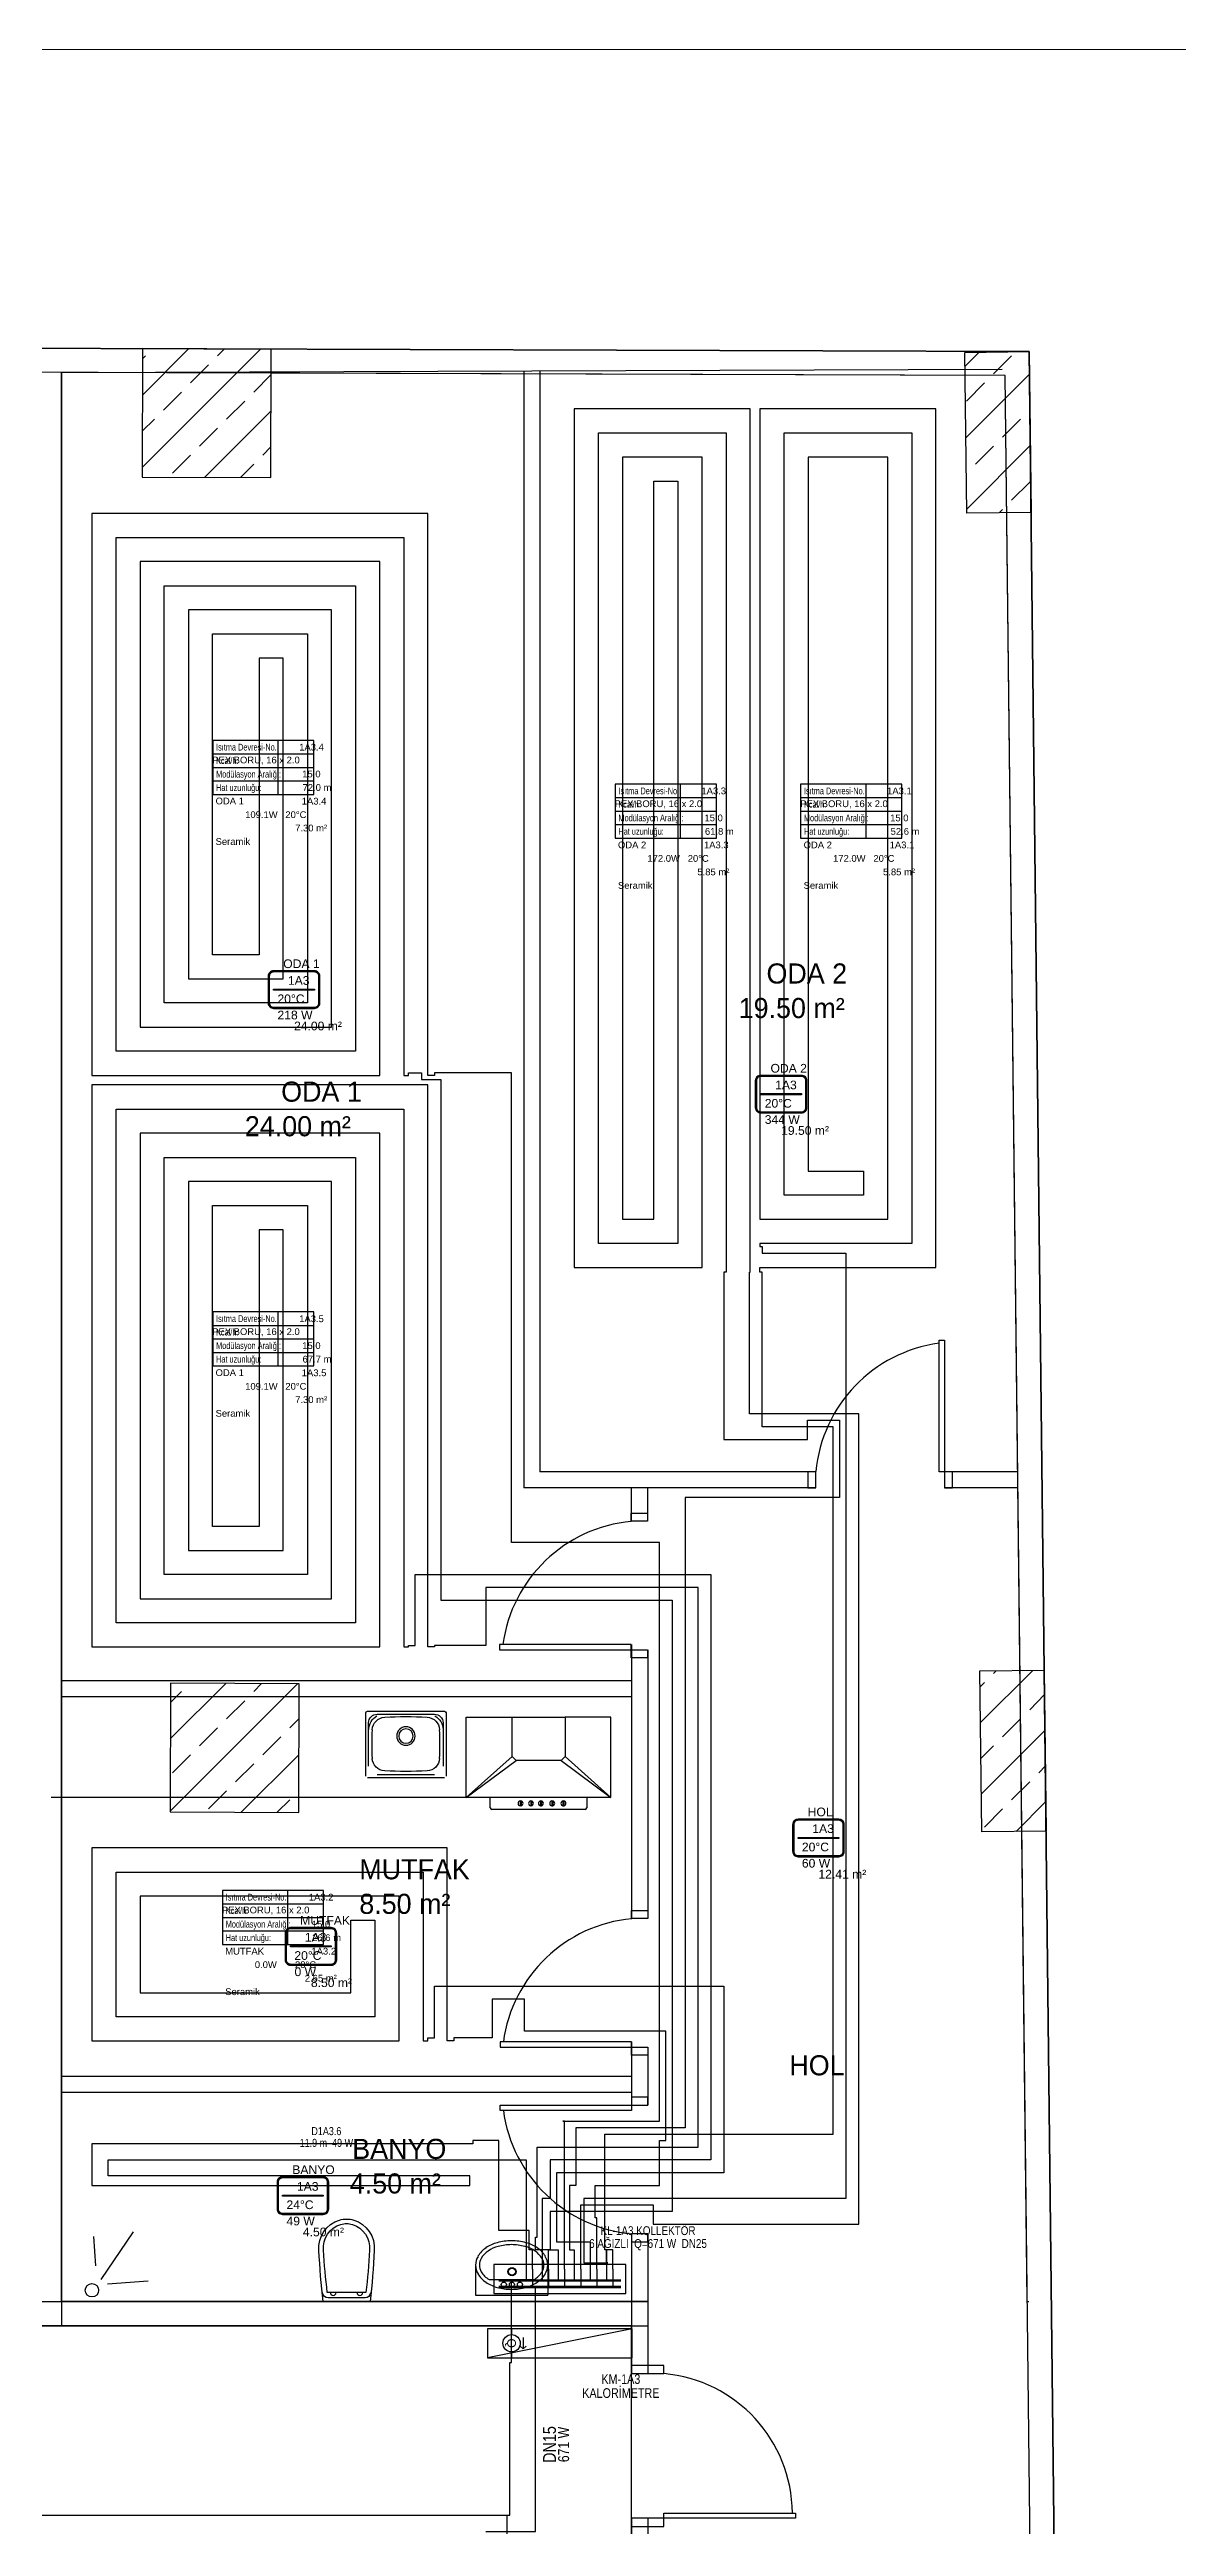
# Model space of a CAD drawing. Header units: centimetres. Extents: x 247996 to 315152, y -468471 to -440326.
# Drawn here: x 286204 to 286906, y -441867 to -440327 of the extents above; entities that cross this region are included whole.
import ezdxf
from ezdxf.enums import TextEntityAlignment as Align

# ---------------------------------------------------------------- set-up
doc = ezdxf.new("R2010")
doc.units = ezdxf.units.CM
doc.linetypes.add('ISITMA DONUS HATTI', pattern=[1.66, 1.57, -0.02, -0.07])
for name, color, linetype, lineweight in [('SCOTT-ANTED', 144, 'Continuous', 0), ('SCOTT-MTY-ISITMA-CAP', 41, 'Continuous', 30), ('SCOTT-MTY-ISITMA-DONUS-BORU', 30, 'ISITMA DONUS HATTI', 30), ('SCOTT-MTY-ISITMA-GIDIS-BORU', 10, 'Continuous', 30)]:
    doc.layers.add(name, color=color, linetype=linetype, lineweight=lineweight)
for name, color, linetype in [('SCOTT-MKDU0', 50, 'Continuous'), ('SCOTT-MTY-ISIKAYBIMAHAL', 2, 'Continuous'), ('SCOTT-MTY-KALORIMETRE', 6, 'Continuous'), ('SCOTT-MTY-KOLLETÖR', 7, 'Continuous'), ('SCOTT-MTY-PEX-BORU', 1, 'Continuous'), ('SCOTT-MTY-RADYATÖR', 2, 'Continuous'), ('SCOTT-MTY-SAYAC', 3, 'Continuous')]:
    doc.layers.add(name, color=color, linetype=linetype)
doc.styles.add('MtXpl_Comic_Sans_MS', font='comic.ttf')
doc.styles.add('MTYCAPLT', font='arial.ttf')
doc.styles.add('ROTAS', font='arial.ttf')

# ---------------------------------------------------------------- blocks, each defined once
blk = doc.blocks.new('T-DOLAP')
blk.add_line((-45, -9), (45, 9))
blk.add_lwpolyline([(-45, -9), (45, -9), (45, 9), (-45, 9)], close=True)
blk = doc.blocks.new('T-KALORIMETRE')
for p, q in [((-10, 0), (-6, 0)), ((6, 0), (10, 0))]:
    blk.add_line(p, q)
blk.add_lwpolyline([(-4, 8), (4, 8), (2, 10), (4, 8), (2, 6)])
blk.add_circle((0, 0), 6)
at = {"style": 'ROTAS'}
blk.add_text('Q', height=6, dxfattribs=at).set_placement((0, 0), align=Align.MIDDLE_CENTER)
blk = doc.blocks.new('MTY-ETIKET')
at = {"layer": 'SCOTT-MTY-RADYATÖR'}
for p, q in [((2.69, 0), (2.69, 8)), ((-7, 6), (8, 6)), ((-7, 4), (8, 4)), ((-7, 2), (8, 2))]:
    blk.add_line(p, q, dxfattribs=at)
blk.add_lwpolyline([(8, 0), (8, 8), (-7, 8), (-7, 0)], close=True, dxfattribs=at)
at = {"layer": 'SCOTT-MTY-RADYATÖR', "style": 'MTYCAPLT', "width": 0.65}
for s, p in [('Isıtma Devresi-No.:', (-6.5, 7)), ('Kcal/h:', (-6.5, 5)), ('Modülasyon Aralığı:', (-6.5, 3)), ('Hat uzunluğu:', (-6.5, 1))]:
    blk.add_text(s, height=1, rotation=360, dxfattribs=at).set_placement(p, align=Align.MIDDLE_LEFT)
for tag, p in [('NO1_001', (5.8, 6.5)), ('AR_001', (6.25, 2.5)), ('UZ_001', (6.31, 0.51))]:
    blk.add_attdef(tag, p, '', height=1, rotation=360, dxfattribs=at)
at = {"layer": 'SCOTT-MTY-RADYATÖR', "color": 2, "style": 'MTYCAPLT', "width": 0.65}
for tag, p in [('BORU_001', (-7.07, 4.59)), ('YER_001', (2.9, 4.5))]:
    blk.add_attdef(tag, p, '', height=1, dxfattribs=at)
blk = doc.blocks.new('MTY-RADYATOR MAHAL')
at = {"layer": 'SCOTT-MTY-ISIKAYBIMAHAL', "color": 2}
for points in [[(-35.7, 18.4), (-35.7, -18.4, 0.414214), (-28.2, -25.9), (28.2, -25.9, 0.414214), (35.7, -18.4), (35.7, 18.4, 0.414214), (28.2, 25.9), (-28.2, 25.9, 0.414214)], [(-34.2, 18.4), (-34.2, -18.4, 0.414214), (-28.2, -24.4), (28.2, -24.4, 0.414214), (34.2, -18.4), (34.2, 18.4, 0.414214), (28.2, 24.4), (-28.2, 24.4, 0.414214)]]:
    blk.add_lwpolyline(points, format="xyb", close=True, dxfattribs=at)
at = {"layer": 'SCOTT-MTY-ISIKAYBIMAHAL', "color": 4}
for points in [[(-35.2, 18.4), (-35.2, -18.4, 0.414214), (-28.2, -25.4), (28.2, -25.4, 0.414214), (35.2, -18.4), (35.2, 18.4, 0.414214), (28.2, 25.4), (-28.2, 25.4, 0.414214)], [(-34.7, 18.4), (-34.7, -18.4, 0.414214), (-28.2, -24.9), (28.2, -24.9, 0.414214), (34.7, -18.4), (34.7, 18.4, 0.414214), (28.2, 24.9), (-28.2, 24.9, 0.414214)]]:
    blk.add_lwpolyline(points, format="xyb", close=True, dxfattribs=at)
at = {"layer": 'SCOTT-MTY-ISIKAYBIMAHAL', "color": 2}
blk.add_lwpolyline([(-28.2, 0.8), (28.2, 0.8), (28.2, -0.8), (-28.2, -0.8)], close=True, dxfattribs=at)
at = {"layer": 'SCOTT-MTY-ISIKAYBIMAHAL', "color": 1, "style": 'MTYCAPLT', "width": 0.65}
for tag, p in [('MAHAL_001', (-14.9, 29.8)), ('NO_001', (-8.3, 6.7))]:
    blk.add_attdef(tag, p, '', height=12, rotation=360, dxfattribs=at)
at = {"layer": 'SCOTT-MTY-ISIKAYBIMAHAL', "color": 4, "style": 'MTYCAPLT', "width": 0.65}
for tag, p in [('DERECE_001', (-22.8, -18.5)), ('ISIKAYBI_001', (-22.7, -41.1))]:
    blk.add_attdef(tag, p, '', height=12, rotation=360, dxfattribs=at)
blk.add_attdef('ALAN', text='', height=12, rotation=360, dxfattribs=at).set_placement((0, -50), align=Align.MIDDLE_LEFT)

msp = doc.modelspace()

# ---------------------------------------------------------------- linework, layer by layer
at = {"layer": 'SCOTT-ANTED'}
msp.add_line((315151.7, -440326.5), (278382, -440326.5), dxfattribs=at)
at = {"layer": 'SCOTT-MKDU0', "color": 8, "ltscale": 0.03}
for p, q in [((286812.9, -440514.4), (284996.1, -440508.2)), ((284996.1, -440508.2), (286812.9, -440514.4)), ((286261.5, -440512.5), (286261.2, -440592.5)), ((286261.2, -440586.4), (286334.9, -440512.8)), ((286261.4, -440541.4), (286290.1, -440512.6)), ((286341.5, -440512.8), (286261.5, -440512.5)), ((286308.1, -440517.1), (286312.5, -440512.7)), ((286341.2, -440592.8), (286341.5, -440512.8)), ((286798.1, -440529.3), (285011.1, -440523.2)), ((286211.1, -440527.3), (286796.1, -440525.3)), ((286211.1, -440527.3), (286211.1, -441742.1)), ((286211.1, -441727.1), (286211.1, -440527.3)), ((286798.1, -440529.3), (286211.1, -440527.3)), ((286211.1, -440527.3), (286211.1, -441727.1)), ((286211.1, -440527.3), (286211.1, -441742.1)), ((286261.5, -440518.8), (286263.2, -440517.1)), ((286291.3, -440533.9), (286302.5, -440522.7)), ((286498.6, -440526.3), (286498.6, -441221)), ((286508.6, -440526.3), (286508.6, -441211)), ((286773, -440514.9), (286813, -440514.4)), ((286774.2, -440614.9), (286773, -440514.9)), ((286773.1, -440523.5), (286781.9, -440514.8)), ((286773.7, -440567.9), (286813.2, -440528.4)), ((286790.8, -440528.3), (286802, -440517.1)), ((286843.2, -443160.1), (286812.9, -440514.4)), ((286812.9, -440514.4), (286843.2, -443160.1)), ((286813, -440514.4), (286814.2, -440614.4)), ((286274.4, -440550.8), (286285.7, -440539.6)), ((286330.6, -440539.6), (286341.4, -440528.7)), ((286774, -440545.2), (286785.2, -440533.9)), ((286828.2, -443159.5), (286798.1, -440529.3)), ((286811.8, -441727.1), (286798.1, -440529.3)), ((286261.3, -440563.9), (286268.8, -440556.4)), ((286299.9, -440592.7), (286341.4, -440551.2)), ((286313.7, -440556.4), (286325, -440545.2)), ((286796.4, -440567.6), (286807.6, -440556.4)), ((286813.3, -440550.8), (286813.5, -440550.6)), ((286296.9, -440573.2), (286308.1, -440562)), ((286336.2, -440578.8), (286341.3, -440573.7)), ((286774.2, -440612.3), (286813.7, -440572.8)), ((286779.6, -440584.5), (286790.8, -440573.2)), ((286280.1, -440590.1), (286291.3, -440578.8)), ((286322.3, -440592.8), (286330.6, -440584.5)), ((286261.2, -440592.5), (286341.2, -440592.8)), ((286773.9, -440590.1), (286774, -440590.1)), ((286802, -440606.9), (286813.3, -440595.7)), ((286814.2, -440614.4), (286774.2, -440614.9)), ((286794.3, -440614.6), (286796.4, -440612.5)), ((286680.3, -441221), (286498.6, -441221)), ((286680.3, -441221), (286498.6, -441221)), ((286680.3, -441211), (286508.6, -441211)), ((286565.5, -441220.7), (286565.5, -441241.8)), ((286575.5, -441220.7), (286575.5, -441241.8)), ((286805.9, -441211), (286757, -441211)), ((286806, -441221), (286760.3, -441221)), ((286806, -441221), (286760.3, -441221)), ((286565.7, -441318.5), (286565.7, -441341)), ((286565.7, -441321.8), (286565.7, -441488.9)), ((286575.7, -441321.8), (286575.7, -441383.6)), ((286565.7, -441341), (286211.1, -441341)), ((286278.9, -441342.6), (286278.6, -441422.6)), ((286278.6, -441422.2), (286357.9, -441342.9)), ((286278.7, -441377.2), (286313.2, -441342.7)), ((286358.9, -441342.9), (286278.9, -441342.6)), ((286330.6, -441347.8), (286335.5, -441342.8)), ((286358.6, -441422.9), (286358.9, -441342.9)), ((286782.4, -441334.9), (286822.4, -441334.5)), ((286783.6, -441434.9), (286782.4, -441334.9)), ((286782.6, -441344.8), (286785.2, -441342.2)), ((286782.8, -441367), (286815.3, -441334.6)), ((286790.8, -441336.6), (286792.5, -441334.8)), ((286822.4, -441334.5), (286823.6, -441434.5)), ((286565.5, -441351), (286211.1, -441351)), ((286278.8, -441354.6), (286285.7, -441347.8)), ((286313.7, -441364.6), (286325, -441353.4)), ((286401.3, -441360), (286449.3, -441360)), ((286813.3, -441359), (286822.6, -441349.6)), ((286296.9, -441381.5), (286308.1, -441370.2)), ((286353, -441370.2), (286358.8, -441364.5)), ((286400.3, -441400.4), (286400.3, -441361)), ((286402.1, -441394.2), (286402.1, -441367.1)), ((286407.4, -441361.8), (286443.1, -441361.8)), ((286448.4, -441367.1), (286448.4, -441394.2)), ((286450.3, -441361), (286450.3, -441400.4)), ((286462.8, -441363.7), (286491.3, -441363.7)), ((286462.8, -441413.7), (286462.8, -441363.7)), ((286552.8, -441363.7), (286524.3, -441363.7)), ((286552.8, -441413.7), (286552.8, -441363.7)), ((286783.3, -441411.4), (286822.9, -441371.8)), ((286796.4, -441375.8), (286807.6, -441364.6)), ((286280.1, -441398.3), (286291.3, -441387.1)), ((286322.9, -441422.8), (286358.7, -441387)), ((286336.2, -441387.1), (286347.4, -441375.8)), ((286491.3, -441388.2), (286462.8, -441413.7)), ((286462.8, -441413.7), (286493.8, -441390.7)), ((286521.8, -441390.7), (286552.8, -441413.7)), ((286552.8, -441413.7), (286524.3, -441388.2)), ((286575.7, -441383.6), (286575.7, -441488.9)), ((286783.1, -441389.2), (286790.8, -441381.5)), ((286319.3, -441403.9), (286330.6, -441392.7)), ((286449.3, -441401.4), (286401.3, -441401.4)), ((286443.1, -441399.5), (286407.4, -441399.5)), ((286802, -441415.1), (286813.3, -441403.9)), ((286818.9, -441398.3), (286823.1, -441394)), ((286491.9, -441413.7), (286204.6, -441413.7)), ((286491.9, -441413.7), (286204.6, -441413.7)), ((286302.5, -441420.7), (286313.7, -441409.5)), ((286345.3, -441422.8), (286353, -441415.1)), ((286552.8, -441413.7), (286462.8, -441413.7)), ((286477.8, -441420), (286477.8, -441413.7)), ((286536.8, -441421), (286478.8, -441421)), ((286496.3, -441415.7), (286496.3, -441418.3)), ((286496.3, -441415.7), (286496.9, -441415.7)), ((286496.3, -441418.3), (286496.3, -441418.8)), ((286496.9, -441418.8), (286496.3, -441418.8)), ((286496.9, -441415.7), (286496.9, -441418.3)), ((286496.9, -441418.3), (286496.9, -441418.8)), ((286502.9, -441415.7), (286502.9, -441418.3)), ((286502.9, -441415.7), (286503.5, -441415.7)), ((286502.9, -441418.3), (286502.9, -441418.8)), ((286503.5, -441418.8), (286502.9, -441418.8)), ((286503.5, -441415.7), (286503.5, -441418.3)), ((286503.5, -441418.3), (286503.5, -441418.8)), ((286509, -441415.7), (286509, -441418.3)), ((286509, -441415.7), (286509.6, -441415.7)), ((286509, -441418.3), (286509, -441418.8)), ((286509, -441418.8), (286509.6, -441418.8)), ((286509.6, -441415.7), (286509.6, -441418.3)), ((286509.6, -441418.3), (286509.6, -441418.8)), ((286516, -441415.7), (286516, -441418.3)), ((286516, -441415.7), (286516.6, -441415.7)), ((286516, -441418.3), (286516, -441418.8)), ((286516, -441418.8), (286516.6, -441418.8)), ((286516.6, -441415.7), (286516.6, -441418.3)), ((286516.6, -441418.3), (286516.6, -441418.8)), ((286523, -441415.7), (286523, -441418.3)), ((286523, -441415.7), (286523.6, -441415.7)), ((286523, -441418.3), (286523, -441418.8)), ((286523, -441418.8), (286523.6, -441418.8)), ((286523.6, -441415.7), (286523.6, -441418.3)), ((286523.6, -441418.3), (286523.6, -441418.8)), ((286537.8, -441413.7), (286537.8, -441420)), ((286565.7, -441413.7), (286565.5, -441413.7)), ((286565.7, -441413.7), (286565.5, -441413.7)), ((286785.2, -441432), (286796.4, -441420.7)), ((286804.9, -441434.7), (286823.4, -441416.2)), ((286278.6, -441422.6), (286358.6, -441422.9)), ((286823.6, -441434.5), (286783.6, -441434.9)), ((286565.7, -441565.6), (286565.7, -441608.2)), ((286575.7, -441568.9), (286575.7, -441604.9)), ((286565.7, -441587.1), (286211.1, -441587.1)), ((286565.7, -441597.1), (286211.1, -441597.1)), ((286232.5, -441704.9), (286231.1, -441686.6)), ((286235.7, -441713.4), (286255.9, -441683.8)), ((286565.7, -441689.9), (286565.7, -441771.9)), ((286575.7, -441684.9), (286575.7, -441771.9)), ((286239.6, -441716.1), (286265, -441714.2)), ((286468.5, -441704.4), (286468.5, -441723.1)), ((286477, -441713.4), (286505.1, -441713.4)), ((286513.6, -441704.4), (286513.6, -441723.1)), ((285732.2, -441727.1), (286575.7, -441727.1)), ((286575.7, -441727.1), (286211.1, -441727.1)), ((286211.1, -441727.1), (286575.7, -441727.1)), ((286468.5, -441723.1), (286513.6, -441723.1)), ((286811.8, -441727.1), (286812.7, -441727.1)), ((286565.7, -441742.1), (285011.3, -441742.1)), ((285732.2, -441742.1), (286575.7, -441742.1)), ((286565.7, -441892.1), (286565.7, -441742.1)), ((286565.7, -441861.9), (286565.7, -441892.1)), ((286575.7, -441861.9), (286575.7, -441892.1))]:
    msp.add_line(p, q, dxfattribs=at)
for points in [[(286760.3, -441211), (286757, -441211), (286757, -441129.1), (286760.3, -441129.1)], [(286565.5, -441321.8), (286565.5, -441318.5), (286483.6, -441318.5), (286483.6, -441321.8)], [(286565.7, -441568.9), (286565.7, -441565.6), (286483.9, -441565.6), (286483.9, -441568.9)], [(286565.7, -441604.9), (286565.7, -441608.2), (286483.9, -441608.2), (286483.9, -441604.9)], [(286585.7, -441861.9), (286585.7, -441858.6), (286667.6, -441858.6), (286667.6, -441861.9)], [(286585.7, -441861.9), (286585.7, -441858.6), (286667.6, -441858.6), (286667.6, -441861.9)], [(286585.7, -441861.9), (286585.7, -441858.6), (286667.6, -441858.6), (286667.6, -441861.9)]]:
    msp.add_lwpolyline(points, close=True, dxfattribs=at)
for points in [[(286675.3, -441221), (286680.3, -441221), (286680.3, -441211), (286675.3, -441211), (286675.3, -441221)], [(286760.3, -441221), (286765.3, -441221), (286765.3, -441211), (286760.3, -441211), (286760.3, -441221)], [(286575.5, -441236.8), (286575.5, -441241.8), (286565.5, -441241.8), (286565.5, -441236.8), (286575.5, -441236.8)], [(286575.5, -441321.8), (286575.5, -441326.8), (286565.5, -441326.8), (286565.5, -441321.8), (286575.5, -441321.8)], [(286575.7, -441483.9), (286575.7, -441488.9), (286565.7, -441488.9), (286565.7, -441483.9), (286575.7, -441483.9)], [(286575.7, -441568.9), (286575.7, -441573.9), (286565.7, -441573.9), (286565.7, -441568.9), (286575.7, -441568.9)], [(286575.7, -441604.9), (286575.7, -441599.9), (286565.7, -441599.9), (286565.7, -441604.9), (286575.7, -441604.9)], [(286575.7, -441689.9), (286575.7, -441684.9), (286565.7, -441684.9), (286565.7, -441689.9), (286575.7, -441689.9)], [(286565.7, -441766.9), (286565.7, -441771.9), (286585.7, -441771.9), (286585.7, -441766.9), (286565.7, -441766.9)], [(286565.7, -441766.9), (286565.7, -441771.9), (286585.7, -441771.9), (286585.7, -441766.9), (286565.7, -441766.9)], [(286565.7, -441766.9), (286565.7, -441771.9), (286585.7, -441771.9), (286585.7, -441766.9), (286565.7, -441766.9)], [(286565.7, -441861.9), (286565.7, -441866.9), (286585.7, -441866.9), (286585.7, -441861.9), (286565.7, -441861.9)], [(286565.7, -441861.9), (286565.7, -441866.9), (286585.7, -441866.9), (286585.7, -441861.9), (286565.7, -441861.9)], [(286565.7, -441861.9), (286565.7, -441866.9), (286585.7, -441866.9), (286585.7, -441861.9), (286565.7, -441861.9)]]:
    msp.add_lwpolyline(points, dxfattribs=at)
for points in [[(286373.8, -441727.1, -0.01664), (286371.2, -441695.3, -0.351622), (286384, -441676.4, -0.068714), (286388.4, -441675.8, -0.068714), (286392.8, -441676.4, -0.351622), (286405.6, -441695.3, -0.01664), (286403, -441727.1)], [(286376.4, -441721.5, -0.016866), (286374, -441695.1, -0.351778), (286384.8, -441679.1, -0.068022), (286388.4, -441678.6, -0.068022), (286392, -441679.1, -0.351778), (286402.7, -441695.1, -0.016866), (286400.4, -441721.5)]]:
    msp.add_lwpolyline(points, format="xyb", close=True, dxfattribs=at)
msp.add_lwpolyline([(286403.3, -441721.7, -0.389191), (286399.9, -441724.7), (286388.4, -441724.7), (286376.9, -441724.7, -0.389191), (286373.5, -441721.7, -0.389191)], format="xyb", dxfattribs=at)
for centre, radius in [((286491.3, -441708.5), 2.52), ((286491.3, -441708.5), 2.12), ((286230, -441720.1, 51), 4.14), ((286486.2, -441716.5), 1.56), ((286491.2, -441716.5), 1.56), ((286496.2, -441716.5), 1.56)]:
    msp.add_circle(centre, radius, dxfattribs=at)
for centre, radius, start, end in [((286768.8, -441219.2), 88.9, 97.6747, 174.6919), ((286573.7, -441330.4), 88.9, 95.3081, 172.3253), ((286478.8, -441420), 1, 180, 270), ((286496.6, -441417.3), 1.54, 100.5754, 259.4621), ((286496.6, -441417.3), 1.54, 282.6235, 77.3767), ((286503.1, -441417.3), 1.54, 100.5754, 259.4621), ((286503.1, -441417.3), 1.54, 282.6235, 77.3767), ((286509.3, -441417.3), 1.54, 100.5754, 259.4621), ((286509.3, -441417.3), 1.54, 282.6235, 77.3767), ((286516.3, -441417.3), 1.54, 100.5754, 259.4621), ((286516.3, -441417.3), 1.54, 282.6235, 77.3767), ((286523.3, -441417.3), 1.54, 100.5754, 259.4621), ((286523.3, -441417.3), 1.54, 282.6235, 77.3767), ((286536.8, -441420), 1, 270, 0), ((286574, -441577.5), 88.9, 95.3081, 172.3253), ((286574, -441596.4), 88.9, 187.6747, 264.6919), ((286478.9, -441704.4), 10.3, 148.2866, 180), ((286484.7, -441708), 17.2, 123.8347, 148.2866), ((286484.7, -441708), 14.8, 123.8347, 148.2866), ((286488.5, -441713.7), 24.1, 105.5176, 123.8347), ((286488.5, -441713.7), 21.7, 105.5176, 123.8347), ((286491, -441722.8), 33.5, 90, 105.5176), ((286491, -441722.8), 31.1, 90, 105.5176), ((286491, -441722.8), 33.5, 74.4824, 90), ((286491, -441722.8), 31.1, 74.4824, 90), ((286493.6, -441713.7), 21.7, 56.1653, 74.4824), ((286493.6, -441713.7), 24.1, 56.1653, 74.4824), ((286497.4, -441708), 14.8, 31.7134, 56.1653), ((286497.4, -441708), 17.2, 31.7134, 56.1653), ((286503.2, -441704.4), 10.3, 0, 31.7134), ((286478.9, -441704.4), 10.3, 180, 211.7134), ((286484.7, -441700.8), 17.2, 211.7134, 236.1653), ((286478.9, -441704.4), 7.93, 148.2866, 180), ((286478.9, -441704.4), 7.93, 180, 211.7134), ((286484.7, -441700.8), 14.8, 211.7134, 238.6233), ((286497.4, -441700.8), 14.8, 301.3767, 328.2866), ((286497.4, -441700.8), 17.2, 303.8347, 328.2866), ((286503.2, -441704.4), 7.93, 0, 31.7134), ((286503.2, -441704.4), 7.93, 328.2866, 0), ((286503.2, -441704.4), 10.3, 328.2866, 0), ((286380.1, -441721.5), 1.78, 180, 0), ((286396.7, -441721.5), 1.78, 180, 0), ((286488.5, -441695.1), 24.1, 236.1653, 254.4824), ((286491, -441686), 33.5, 254.4824, 270), ((286491, -441686), 33.5, 270, 285.5176), ((286493.6, -441695.1), 24.1, 285.5176, 303.8347), ((286578.1, -441859.2), 87.6, 0.3687, 84.9809), ((286578.1, -441859.2), 87.6, 0.3687, 84.9809), ((286578.1, -441859.2), 87.6, 0.3687, 84.9809)]:
    msp.add_arc(centre, radius, start, end, dxfattribs=at)
at = {"layer": 'SCOTT-MKDU0', "color": 8, "ltscale": 0.03, "extrusion": (0, 0, -1)}
for centre, major_axis, start_param, end_param in [((286401.3, -441361), (0.707, 0.707), 3.926991, 5.497787), ((286449.3, -441361), (0.707, 0.707), -0.785398, 0.785398), ((286407.4, -441367.1), (-3.75, 3.75), 5.497787, 7.068583), ((286412.3, -441371.6), (-7.14, 7.14), 5.524757, 6.541187), ((286736.5, -441380.4), (-234.9, 234.9), 5.470817, 5.524757), ((286412.4, -441371.7), (-5.66, 5.66), 5.524757, 7.028844), ((286425.3, -441695.6), (332.3, 0), 4.67265, 4.752129), ((286425.3, -441375.4), (-4.07, 4.07), 3.926991, 10.210176), ((286425.3, -441375.4), (-3.18, 3.18), 3.926991, 10.210176), ((286438.2, -441371.7), (-5.66, 5.66), 0.825137, 2.329224), ((286443.1, -441367.1), (3.75, 3.75), -0.785398, 0.785398), ((286438.3, -441371.6), (7.14, 7.14), -0.258001, 0.758428), ((286114, -441380.4), (234.9, 234.9), 0.758428, 0.812368), ((286412.4, -441389.1), (5.66, 5.66), 2.395934, 3.900021), ((286438.2, -441389.1), (5.66, 5.66), 0.812368, 2.316455), ((286425.3, -441065.1), (332.3, 0), 1.531058, 1.610536)]:
    msp.add_ellipse(centre, major_axis=major_axis, ratio=1, start_param=start_param, end_param=end_param, dxfattribs=at)
at = {"layer": 'SCOTT-MKDU0', "color": 8, "ltscale": 0.03, "invisible_edges": 1}
for points in [[(286524.3, -441388.2), (286491.3, -441388.2), (286491.3, -441363.7), (286524.3, -441363.7)], [(286491.3, -441388.2), (286524.3, -441388.2), (286521.8, -441390.7), (286493.8, -441390.7)]]:
    msp.add_3dface(points, dxfattribs=at)
at = {"layer": 'SCOTT-MTY-ISITMA-DONUS-BORU', "const_width": 1.6}
msp.add_lwpolyline([(286559, -441714), (286483, -441714)], dxfattribs=at)
at = {"layer": 'SCOTT-MTY-ISITMA-DONUS-BORU'}
for points in [[(286491, -441744), (286491, -441714)], [(286500, -441707), (286500, -441714)], [(286510, -441707), (286510, -441714)], [(286520, -441707), (286520, -441714)], [(286530, -441707), (286530, -441714)], [(286540, -441707), (286540, -441714)], [(286550, -441707), (286550, -441714)], [(286491, -441762), (286491, -441744)], [(286488, -441860), (286490, -441860), (286490, -441765), (286491, -441765), (286491, -441762)], [(286198, -441860), (286488, -441860)], [(286488, -441860), (286488, -441873)]]:
    msp.add_lwpolyline(points, dxfattribs=at)
at = {"layer": 'SCOTT-MTY-ISITMA-GIDIS-BORU'}
for points in [[(286504, -441707), (286504, -441718)], [(286514, -441707), (286514, -441718)], [(286524, -441707), (286524, -441718)], [(286534, -441707), (286534, -441718)], [(286544, -441707), (286544, -441718)], [(286554, -441707), (286554, -441718)], [(286506, -441744), (286506, -441718)], [(286506, -441762), (286506, -441744)], [(286475, -441870), (286506, -441870), (286506, -441762)]]:
    msp.add_lwpolyline(points, dxfattribs=at)
at = {"layer": 'SCOTT-MTY-ISITMA-GIDIS-BORU', "const_width": 1.6}
msp.add_lwpolyline([(286559, -441718), (286483, -441718)], dxfattribs=at)
at = {"layer": 'SCOTT-MTY-KOLLETÖR'}
msp.add_lwpolyline([(286562, -441704), (286480, -441704), (286480, -441722), (286562, -441722)], close=True, dxfattribs=at)
at = {"layer": 'SCOTT-MTY-PEX-BORU'}
for points in [[(286534, -441707), (286534, -441667), (286579, -441667), (286579, -441679), (286707, -441679), (286707, -441175), (286639, -441175), (286639, -441087), (286639.5, -441087), (286639.5, -441084), (286639.5, -440550), (286530, -440550), (286530, -441084), (286609.5, -441084), (286609.5, -440580), (286560, -440580), (286560, -441054), (286579.5, -441054), (286579.5, -440595), (286594.5, -440595), (286594.5, -441069), (286545, -441069), (286545, -440565), (286624.5, -440565), (286624.5, -441084), (286624.5, -441087), (286623, -441087), (286623, -441191), (286675, -441191), (286675, -441179), (286695, -441179), (286695, -441227), (286599, -441227), (286599, -441619), (286531, -441619), (286531, -441655), (286527, -441655), (286527, -441695), (286530, -441695), (286530, -441707)], [(286554, -441707), (286554, -441695), (286549, -441695), (286549, -441623), (286691, -441623), (286691, -441183), (286647, -441183), (286647, -441087), (286645.5, -441087), (286645.5, -441084), (286755, -441084), (286755, -440550), (286645.5, -440550), (286645.5, -441054), (286725, -441054), (286725, -440580), (286675.5, -440580), (286675.5, -441024), (286710, -441024), (286710, -441039), (286660.5, -441039), (286660.5, -440565), (286740, -440565), (286740, -441069), (286645.5, -441069), (286645.5, -441071), (286647, -441071), (286647, -441075), (286699, -441075), (286699, -441663), (286536, -441663), (286536, -441703), (286551, -441703), (286550, -441703), (286550, -441695), (286550, -441707)], [(286524, -441707), (286524, -441615), (286523, -441615), (286583, -441615), (286583, -441255), (286491, -441255), (286491, -440963), (286443, -440963), (286443, -440964.5), (286439, -440964.5), (286439, -440615), (286230, -440615), (286230, -440964.5), (286409, -440964.5), (286409, -440645), (286260, -440645), (286260, -440934.5), (286379, -440934.5), (286379, -440675), (286290, -440675), (286290, -440904.5), (286349, -440904.5), (286349, -440705), (286334, -440705), (286334, -440889.5), (286305, -440889.5), (286305, -440690), (286364, -440690), (286364, -440919.5), (286275, -440919.5), (286275, -440660), (286394, -440660), (286394, -440949.5), (286245, -440949.5), (286245, -440630), (286424, -440630), (286424, -440964.5), (286427, -440964.5), (286427, -440963), (286435, -440963), (286435, -440967), (286447, -440967), (286447, -441291), (286591, -441291), (286591, -441671), (286515, -441671), (286515, -441695), (286520, -441695), (286520, -441707)], [(286514, -441707), (286514, -441695), (286515, -441695), (286506, -441695), (286506, -441687), (286507, -441687), (286507, -441631), (286607, -441631), (286607, -441283), (286475, -441283), (286475, -441319), (286443, -441319), (286443, -441320), (286439, -441320), (286439, -440970.5), (286230, -440970.5), (286230, -441320), (286409, -441320), (286409, -441000.5), (286260, -441000.5), (286260, -441290), (286379, -441290), (286379, -441030.5), (286290, -441030.5), (286290, -441260), (286349, -441260), (286349, -441060.5), (286334, -441060.5), (286334, -441245), (286305, -441245), (286305, -441045.5), (286364, -441045.5), (286364, -441275), (286275, -441275), (286275, -441015.5), (286394, -441015.5), (286394, -441305), (286245, -441305), (286245, -440985.5), (286424, -440985.5), (286424, -441320), (286427, -441320), (286427, -441319), (286431, -441319), (286431, -441275), (286615, -441275), (286615, -441639), (286515, -441639), (286515, -441663), (286510, -441663), (286510, -441707)], [(286544, -441707), (286544, -441675), (286543, -441675), (286543, -441655), (286583, -441655), (286583, -441627), (286587, -441627), (286587, -441559), (286499, -441559), (286499, -441539), (286479, -441539), (286479, -441563), (286455, -441563), (286455, -441565), (286451, -441565), (286451, -441445), (286230, -441445), (286230, -441565), (286421, -441565), (286421, -441475), (286260, -441475), (286260, -441535), (286391, -441535), (286391, -441490), (286406, -441490), (286406, -441550), (286245, -441550), (286245, -441460), (286436, -441460), (286436, -441565), (286439, -441565), (286439, -441563), (286443, -441563), (286443, -441531), (286623, -441531), (286623, -441647), (286519, -441647), (286519, -441690), (286540, -441690), (286540, -441707)], [(286504, -441707), (286504, -441695), (286502, -441695), (286502, -441683), (286483, -441683), (286483, -441627), (286467, -441627), (286467, -441629), (286465, -441629), (286230, -441629), (286230, -441655), (286465, -441655), (286465, -441649), (286240, -441649), (286240, -441639), (286465, -441639), (286500, -441639), (286500, -441707)]]:
    msp.add_lwpolyline(points, dxfattribs=at)

# ---------------------------------------------------------------- block references
at = {"layer": 'SCOTT-MTY-ISIKAYBIMAHAL'}
ref = msp.add_blockref('MTY-RADYATOR MAHAL', (286355.7, -440911.2), dxfattribs=dict(at, xscale=0.45, yscale=0.45))
ref.add_attrib('DERECE_001', '20%%DC', (286345.4, -440919.6), dxfattribs={"height": 5.4, "rotation": 360, "style": 'MTYCAPLT'})
ref.add_attrib('MAHAL_001', 'ODA 1', (286349, -440897.8), dxfattribs={"height": 5.4, "rotation": 360, "style": 'MTYCAPLT'})
ref.add_attrib('ISIKAYBI_001', '218 W', (286345.4, -440929.7), dxfattribs={"height": 5.4, "rotation": 360, "style": 'MTYCAPLT'})
ref.add_attrib('NO_001', '1A3', (286351.9, -440908.2), dxfattribs={"height": 5.4, "rotation": 360, "style": 'MTYCAPLT'})
ref.add_attrib('ALAN', '24.00 m²', (286355.7, -440936.5), dxfattribs={"height": 5.4, "rotation": 360, "style": 'MTYCAPLT'})
ref = msp.add_blockref('MTY-RADYATOR MAHAL', (286658.7, -440976.2), dxfattribs=dict(at, xscale=0.45, yscale=0.45))
ref.add_attrib('DERECE_001', '20%%DC', (286648.5, -440984.6), dxfattribs={"height": 5.4, "rotation": 360, "style": 'MTYCAPLT'})
ref.add_attrib('MAHAL_001', 'ODA 2', (286652.1, -440962.8), dxfattribs={"height": 5.4, "rotation": 360, "style": 'MTYCAPLT'})
ref.add_attrib('ISIKAYBI_001', '344 W', (286648.5, -440994.7), dxfattribs={"height": 5.4, "rotation": 360, "style": 'MTYCAPLT'})
ref.add_attrib('NO_001', '1A3', (286655, -440973.2), dxfattribs={"height": 5.4, "rotation": 360, "style": 'MTYCAPLT'})
ref.add_attrib('ALAN', '19.50 m²', (286658.7, -441001.5), dxfattribs={"height": 5.4, "rotation": 360, "style": 'MTYCAPLT'})
ref = msp.add_blockref('MTY-RADYATOR MAHAL', (286681.9, -441438.8), dxfattribs=dict(at, xscale=0.45, yscale=0.45))
ref.add_attrib('DERECE_001', '20%%DC', (286671.6, -441447.1), dxfattribs={"height": 5.4, "rotation": 360, "style": 'MTYCAPLT'})
ref.add_attrib('MAHAL_001', 'HOL', (286675.2, -441425.3), dxfattribs={"height": 5.4, "rotation": 360, "style": 'MTYCAPLT'})
ref.add_attrib('ISIKAYBI_001', '60 W', (286671.6, -441457.2), dxfattribs={"height": 5.4, "rotation": 360, "style": 'MTYCAPLT'})
ref.add_attrib('NO_001', '1A3', (286678.1, -441435.7), dxfattribs={"height": 5.4, "rotation": 360, "style": 'MTYCAPLT'})
ref.add_attrib('ALAN', '12.41 m²', (286681.9, -441464), dxfattribs={"height": 5.4, "rotation": 360, "style": 'MTYCAPLT'})
ref = msp.add_blockref('MTY-RADYATOR MAHAL', (286366.2, -441506.2), dxfattribs=dict(at, xscale=0.45, yscale=0.45))
ref.add_attrib('DERECE_001', '20%%DC', (286355.9, -441514.6), dxfattribs={"height": 5.4, "rotation": 360, "style": 'MTYCAPLT'})
ref.add_attrib('MAHAL_001', 'MUTFAK', (286359.5, -441492.8), dxfattribs={"height": 5.4, "rotation": 360, "style": 'MTYCAPLT'})
ref.add_attrib('ISIKAYBI_001', '0 W', (286356, -441524.7), dxfattribs={"height": 5.4, "rotation": 360, "style": 'MTYCAPLT'})
ref.add_attrib('NO_001', '1A3', (286362.4, -441503.2), dxfattribs={"height": 5.4, "rotation": 360, "style": 'MTYCAPLT'})
ref.add_attrib('ALAN', '8.50 m²', (286366.2, -441531.5), dxfattribs={"height": 5.4, "rotation": 360, "style": 'MTYCAPLT'})
ref = msp.add_blockref('MTY-RADYATOR MAHAL', (286361.2, -441661.2), dxfattribs=dict(at, xscale=0.45, yscale=0.45))
ref.add_attrib('DERECE_001', '24%%DC', (286351, -441669.6), dxfattribs={"height": 5.4, "rotation": 360, "style": 'MTYCAPLT'})
ref.add_attrib('MAHAL_001', 'BANYO', (286354.6, -441647.8), dxfattribs={"height": 5.4, "rotation": 360, "style": 'MTYCAPLT'})
ref.add_attrib('ISIKAYBI_001', '49 W', (286351, -441679.7), dxfattribs={"height": 5.4, "rotation": 360, "style": 'MTYCAPLT'})
ref.add_attrib('NO_001', '1A3', (286357.5, -441658.2), dxfattribs={"height": 5.4, "rotation": 360, "style": 'MTYCAPLT'})
ref.add_attrib('ALAN', '4.50 m²', (286361.2, -441686.5), dxfattribs={"height": 5.4, "rotation": 360, "style": 'MTYCAPLT'})
at = {"layer": 'SCOTT-MTY-KALORIMETRE', "xscale": 0.9, "yscale": 0.9, "rotation": 270}
msp.add_blockref('T-KALORIMETRE', (286491, -441753), dxfattribs=at)
at = {"layer": 'SCOTT-MTY-PEX-BORU'}
ref = msp.add_blockref('MTY-ETIKET', (286334.5, -440789.8), dxfattribs=dict(at, xscale=4.2, yscale=4.2))
ref.add_attrib('UZ_001', '72.0 m', (286361, -440787.6), dxfattribs={"height": 4.2, "rotation": 360, "style": 'MTYCAPLT'})
ref.add_attrib('AR_001', '15.0', (286360.8, -440779.2), dxfattribs={"height": 4.2, "rotation": 360, "style": 'MTYCAPLT'})
ref.add_attrib('NO1_001', '1A3.4', (286358.9, -440762.5), dxfattribs={"height": 4.2, "rotation": 360, "style": 'MTYCAPLT'})
ref.add_attrib('BORU_001', 'PEX BORU, 16 x 2.0', (286304.8, -440770.5), dxfattribs={"height": 4.2, "style": 'MTYCAPLT'})
ref.add_attrib('MAHAL_001', 'ODA 1', (286306.9, -440796), dxfattribs={"height": 4.2, "style": 'MTYCAPLT'})
ref.add_attrib('NO_001', '1A3.4', (286360.5, -440796.1), dxfattribs={"height": 4.2, "style": 'MTYCAPLT'})
ref.add_attrib('DERECE_001', '20°C', (286350.3, -440804.5), dxfattribs={"height": 4.2, "style": 'MTYCAPLT'})
ref.add_attrib('KCAL/H:_001', '109.1W', (286325.3, -440804.5), dxfattribs={"height": 4.2, "style": 'MTYCAPLT'})
ref.add_attrib('ALAN_001', '7.30 m²', (286356.4, -440812.8), dxfattribs={"height": 4.2, "style": 'MTYCAPLT'})
ref.add_attrib('MALZEMECINSI_001', 'Seramik', (286306.9, -440821.2), dxfattribs={"height": 4.2, "style": 'MTYCAPLT'})
ref = msp.add_blockref('MTY-ETIKET', (286584.8, -440817), dxfattribs=dict(at, xscale=4.2, yscale=4.2))
ref.add_attrib('UZ_001', '61.8 m', (286611.3, -440814.9), dxfattribs={"height": 4.2, "rotation": 360, "style": 'MTYCAPLT'})
ref.add_attrib('AR_001', '15.0', (286611, -440806.5), dxfattribs={"height": 4.2, "rotation": 360, "style": 'MTYCAPLT'})
ref.add_attrib('NO1_001', '1A3.3', (286609.1, -440789.7), dxfattribs={"height": 4.2, "rotation": 360, "style": 'MTYCAPLT'})
ref.add_attrib('BORU_001', 'PEX BORU, 16 x 2.0', (286555.1, -440797.7), dxfattribs={"height": 4.2, "style": 'MTYCAPLT'})
ref.add_attrib('MAHAL_001', 'ODA 2', (286557.2, -440823.3), dxfattribs={"height": 4.2, "style": 'MTYCAPLT'})
ref.add_attrib('NO_001', '1A3.3', (286610.7, -440823.3), dxfattribs={"height": 4.2, "style": 'MTYCAPLT'})
ref.add_attrib('DERECE_001', '20°C', (286600.6, -440831.7), dxfattribs={"height": 4.2, "style": 'MTYCAPLT'})
ref.add_attrib('KCAL/H:_001', '172.0W', (286575.5, -440831.7), dxfattribs={"height": 4.2, "style": 'MTYCAPLT'})
ref.add_attrib('ALAN_001', '5.85 m²', (286606.6, -440840.1), dxfattribs={"height": 4.2, "style": 'MTYCAPLT'})
ref.add_attrib('MALZEMECINSI_001', 'Seramik', (286557.2, -440848.5), dxfattribs={"height": 4.2, "style": 'MTYCAPLT'})
ref = msp.add_blockref('MTY-ETIKET', (286700.2, -440817), dxfattribs=dict(at, xscale=4.2, yscale=4.2))
ref.add_attrib('UZ_001', '52.6 m', (286726.8, -440814.9), dxfattribs={"height": 4.2, "rotation": 360, "style": 'MTYCAPLT'})
ref.add_attrib('AR_001', '15.0', (286726.5, -440806.5), dxfattribs={"height": 4.2, "rotation": 360, "style": 'MTYCAPLT'})
ref.add_attrib('NO1_001', '1A3.1', (286724.6, -440789.7), dxfattribs={"height": 4.2, "rotation": 360, "style": 'MTYCAPLT'})
ref.add_attrib('BORU_001', 'PEX BORU, 16 x 2.0', (286670.6, -440797.7), dxfattribs={"height": 4.2, "style": 'MTYCAPLT'})
ref.add_attrib('MAHAL_001', 'ODA 2', (286672.7, -440823.3), dxfattribs={"height": 4.2, "style": 'MTYCAPLT'})
ref.add_attrib('NO_001', '1A3.1', (286726.2, -440823.3), dxfattribs={"height": 4.2, "style": 'MTYCAPLT'})
ref.add_attrib('DERECE_001', '20°C', (286716.1, -440831.7), dxfattribs={"height": 4.2, "style": 'MTYCAPLT'})
ref.add_attrib('KCAL/H:_001', '172.0W', (286691, -440831.7), dxfattribs={"height": 4.2, "style": 'MTYCAPLT'})
ref.add_attrib('ALAN_001', '5.85 m²', (286722.1, -440840.1), dxfattribs={"height": 4.2, "style": 'MTYCAPLT'})
ref.add_attrib('MALZEMECINSI_001', 'Seramik', (286672.7, -440848.5), dxfattribs={"height": 4.2, "style": 'MTYCAPLT'})
ref = msp.add_blockref('MTY-ETIKET', (286334.5, -441145.2), dxfattribs=dict(at, xscale=4.2, yscale=4.2))
ref.add_attrib('UZ_001', '67.7 m', (286361, -441143.1), dxfattribs={"height": 4.2, "rotation": 360, "style": 'MTYCAPLT'})
ref.add_attrib('AR_001', '15.0', (286360.8, -441134.7), dxfattribs={"height": 4.2, "rotation": 360, "style": 'MTYCAPLT'})
ref.add_attrib('NO1_001', '1A3.5', (286358.9, -441118), dxfattribs={"height": 4.2, "rotation": 360, "style": 'MTYCAPLT'})
ref.add_attrib('BORU_001', 'PEX BORU, 16 x 2.0', (286304.8, -441126), dxfattribs={"height": 4.2, "style": 'MTYCAPLT'})
ref.add_attrib('MAHAL_001', 'ODA 1', (286306.9, -441151.5), dxfattribs={"height": 4.2, "style": 'MTYCAPLT'})
ref.add_attrib('NO_001', '1A3.5', (286360.5, -441151.6), dxfattribs={"height": 4.2, "style": 'MTYCAPLT'})
ref.add_attrib('DERECE_001', '20°C', (286350.3, -441160), dxfattribs={"height": 4.2, "style": 'MTYCAPLT'})
ref.add_attrib('KCAL/H:_001', '109.1W', (286325.3, -441160), dxfattribs={"height": 4.2, "style": 'MTYCAPLT'})
ref.add_attrib('ALAN_001', '7.30 m²', (286356.4, -441168.3), dxfattribs={"height": 4.2, "style": 'MTYCAPLT'})
ref.add_attrib('MALZEMECINSI_001', 'Seramik', (286306.9, -441176.8), dxfattribs={"height": 4.2, "style": 'MTYCAPLT'})
ref = msp.add_blockref('MTY-ETIKET', (286340.5, -441505), dxfattribs=dict(at, xscale=4.2, yscale=4.2))
ref.add_attrib('UZ_001', '26.6 m', (286367, -441502.9), dxfattribs={"height": 4.2, "rotation": 360, "style": 'MTYCAPLT'})
ref.add_attrib('AR_001', '15.0', (286366.8, -441494.5), dxfattribs={"height": 4.2, "rotation": 360, "style": 'MTYCAPLT'})
ref.add_attrib('NO1_001', '1A3.2', (286364.9, -441477.7), dxfattribs={"height": 4.2, "rotation": 360, "style": 'MTYCAPLT'})
ref.add_attrib('BORU_001', 'PEX BORU, 16 x 2.0', (286310.8, -441485.7), dxfattribs={"height": 4.2, "style": 'MTYCAPLT'})
ref.add_attrib('MAHAL_001', 'MUTFAK', (286312.9, -441511.3), dxfattribs={"height": 4.2, "style": 'MTYCAPLT'})
ref.add_attrib('NO_001', '1A3.2', (286366.5, -441511.3), dxfattribs={"height": 4.2, "style": 'MTYCAPLT'})
ref.add_attrib('DERECE_001', '20°C', (286356.3, -441519.7), dxfattribs={"height": 4.2, "style": 'MTYCAPLT'})
ref.add_attrib('KCAL/H:_001', '0.0W', (286331.3, -441519.7), dxfattribs={"height": 4.2, "style": 'MTYCAPLT'})
ref.add_attrib('ALAN_001', '2.65 m²', (286362.4, -441528.1), dxfattribs={"height": 4.2, "style": 'MTYCAPLT'})
ref.add_attrib('MALZEMECINSI_001', 'Seramik', (286312.9, -441536.5), dxfattribs={"height": 4.2, "style": 'MTYCAPLT'})
at = {"layer": 'SCOTT-MTY-SAYAC', "rotation": 180}
msp.add_blockref('T-DOLAP', (286521, -441753), dxfattribs=at)

# ---------------------------------------------------------------- texts
at = {"layer": 'SCOTT-MKDU0', "color": 8, "ltscale": 0.03, "style": 'MtXpl_Comic_Sans_MS'}
for s, p in [('ODA 2', (286649.6, -440907.4)), ('19.50 m²', (286632.3, -440928.9)), ('ODA 1', (286347.7, -440980.9)), ('24.00 m²', (286325.1, -441002.4)), ('MUTFAK', (286396.3, -441464.5)), ('8.50 m²', (286396.3, -441486)), ('HOL', (286663.8, -441586.4)), ('BANYO', (286391.9, -441638.4)), ('4.50 m²', (286390.4, -441659.9))]:
    msp.add_text(s, height=12.5, dxfattribs=at).set_placement(p)
at = {"layer": 'SCOTT-MTY-ISITMA-CAP', "style": 'ROTAS', "width": 0.8}
for s, height, p in [('DN15', 8, (286514.6, -441816)), ('671 W', 6.8, (286523.4, -441816))]:
    msp.add_text(s, height=height, rotation=90, dxfattribs=at).set_placement(p, align=Align.MIDDLE_CENTER)
at = {"layer": 'SCOTT-MTY-KALORIMETRE', "style": 'ROTAS', "width": 0.8}
for s, p in [('KM-1A3', (286559, -441775.3)), ('KALORİMETRE', (286559, -441784))]:
    msp.add_text(s, height=6, dxfattribs=at).set_placement(p, align=Align.MIDDLE_CENTER)
at = {"layer": 'SCOTT-MTY-KOLLETÖR', "style": 'ROTAS', "width": 0.8}
for s, p in [('KL-1A3 KOLLEKTÖR', (286575.9, -441683)), ('6 AĞIZLI  Q=671 W  DN25', (286575.9, -441691))]:
    msp.add_text(s, height=5.5, dxfattribs=at).set_placement(p, align=Align.MIDDLE_CENTER)
at = {"layer": 'SCOTT-MTY-PEX-BORU', "style": 'ROTAS', "width": 0.8}
for s, p in [('D1A3.6', (286375.8, -441621.1)), ('11.9 m  49 W', (286375.8, -441628.4))]:
    msp.add_text(s, height=5, dxfattribs=at).set_placement(p, align=Align.MIDDLE_CENTER)

doc.saveas('drawing.dxf')
